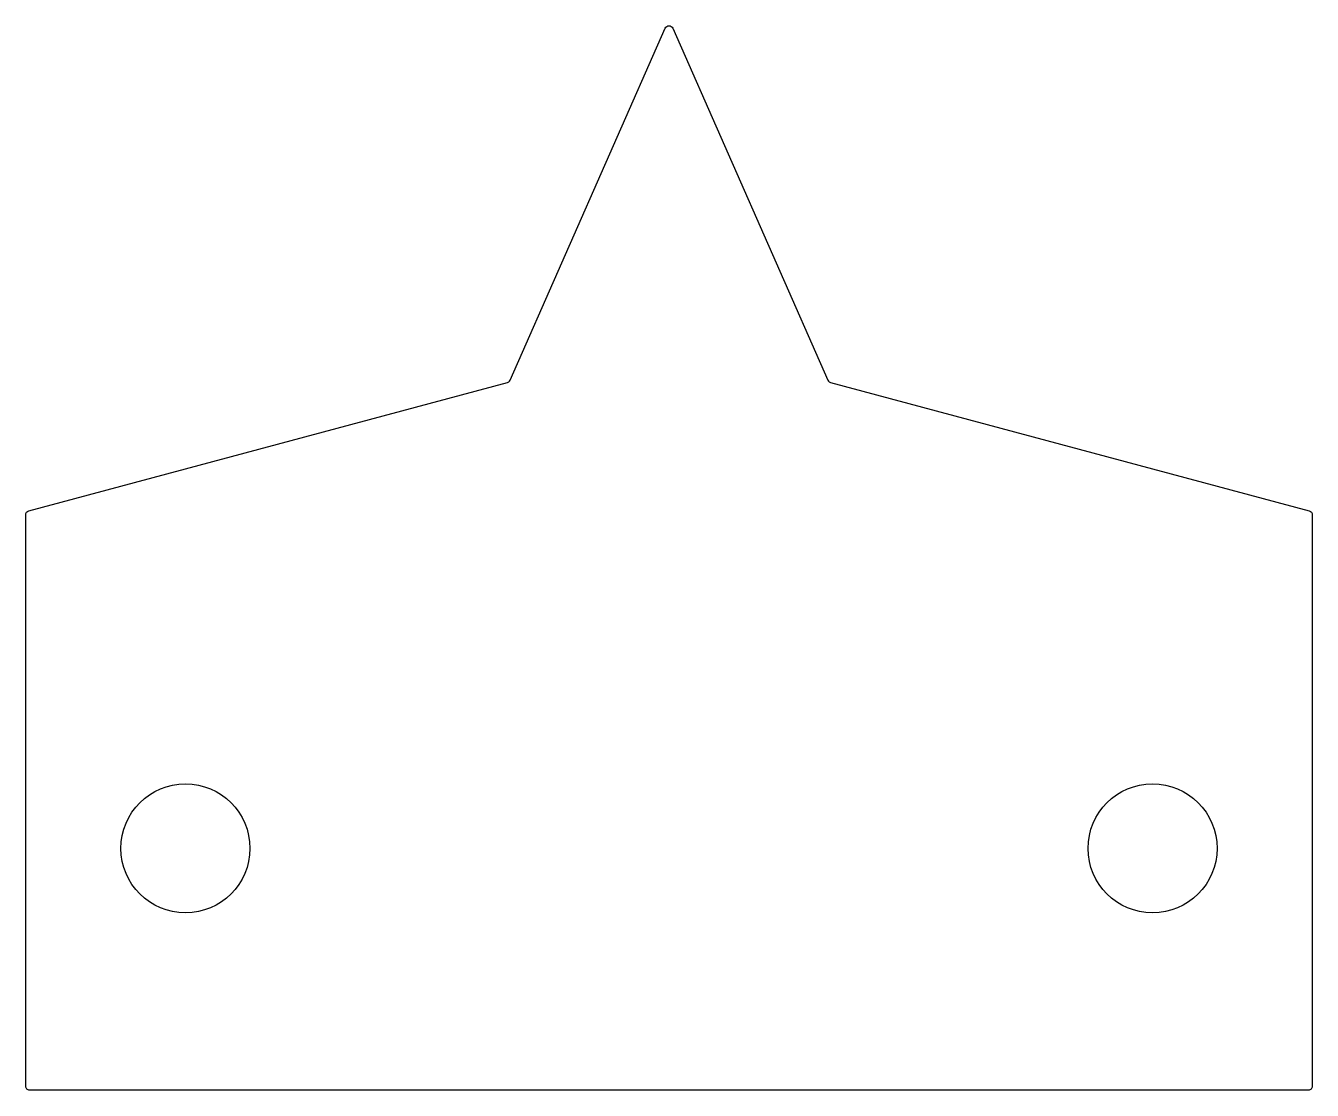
# Model space of a CAD drawing. Header units: millimetres. Extents: x 9 to 41, y 0 to 26.4.
import ezdxf

# ---------------------------------------------------------------- set-up
doc = ezdxf.new("R2010")
doc.units = ezdxf.units.MM
doc.layers.get('0').update_dxf_attribs({"linetype": 'CONTINUOUS'})

msp = doc.modelspace()

# ---------------------------------------------------------------- linework, layer by layer
msp.add_lwpolyline([(40.889, 14.37, -0.339454), (40.963, 14.273), (40.963, 0.1, -0.414214), (40.863, 0), (9.137, 0, -0.414214), (9.037, 0.1), (9.037, 14.273, -0.339454), (9.111, 14.37), (20.99, 17.553, 0.227181), (21.056, 17.609), (24.909, 26.343, -0.651856), (25.091, 26.343), (28.944, 17.609, 0.227181), (29.01, 17.553)], format="xyb", close=True)
for centre in [(13, 6), (37, 6)]:
    msp.add_circle(centre, 1.6)

doc.saveas('drawing.dxf')
